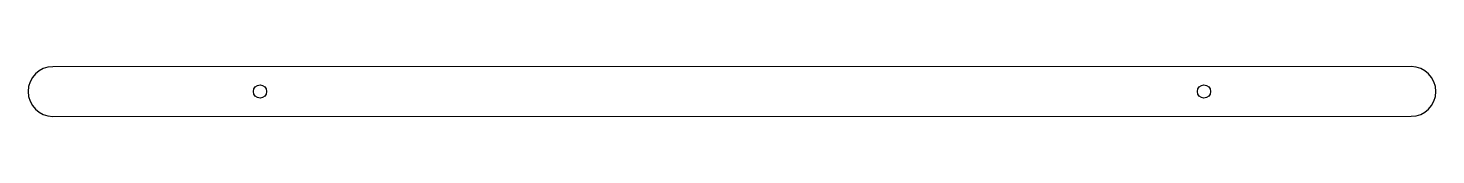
# Model space of a CAD drawing. Header units: millimetres. Extents: x -170 to 170, y -6 to 6.
import ezdxf

# ---------------------------------------------------------------- set-up
doc = ezdxf.new("R2010")
doc.units = ezdxf.units.MM
doc.layers.add('CUTOUTS', color=1, linetype='CONTINUOUS')
doc.layers.add('PERIMETER', color=5, linetype='CONTINUOUS')

msp = doc.modelspace()

# ---------------------------------------------------------------- linework, layer by layer
at = {"layer": 'CUTOUTS'}
for centre in [(-114, 0), (114, 0)]:
    msp.add_circle(centre, 1.6, dxfattribs=at)
at = {"layer": 'PERIMETER'}
for p, q in [((164, 6.01), (-164, 5.99)), ((-164, -6.01), (164, -5.99))]:
    msp.add_line(p, q, dxfattribs=at)
for centre, start, end in [((-164, -0.01), 90.0047, 270.0047), ((164, 0.01), -89.9953, 90.0047)]:
    msp.add_arc(centre, 6, start, end, dxfattribs=at)

doc.saveas('drawing.dxf')
